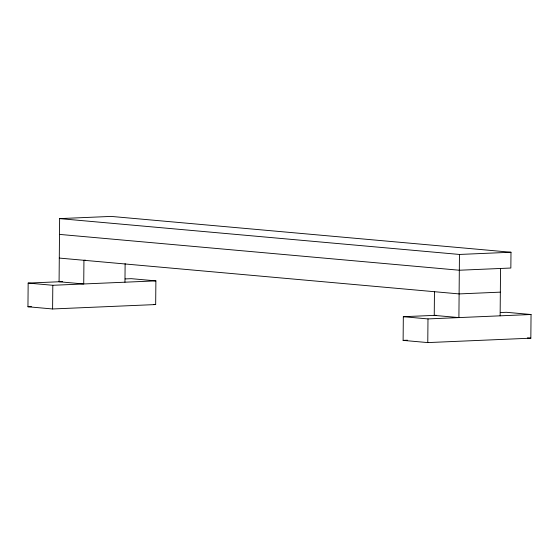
<?xml version="1.0" encoding="UTF-8"?>
<svg xmlns="http://www.w3.org/2000/svg" width="559" height="559" viewBox="0 0 559 559"><rect width="100%" height="100%" fill="white"/><g stroke="black" fill="none" stroke-linecap="round" stroke-linejoin="round"><path stroke-width="0.84" d="M125.16 278.927L131.225 278.668L155.884 280.877L155.675 304.557L52.602 308.966L27.95 306.758L28.16 283.078L62.51 281.61M52.602 308.966L52.812 285.286L28.16 283.078M59.492 234.396L459.316 270.235L510.849 268.027L510.989 252.242L111.164 216.41L59.631 218.611L59.079 281.757L83.731 283.965L83.941 260.284L85.66 260.214M124.957 282.204L125.125 263.596M500.333 312.558L506.398 312.292L531.05 314.507L530.84 338.181L427.775 342.59L403.116 340.382L403.325 316.701L436.237 315.297M427.775 342.59L427.984 318.916L403.325 316.701M434.455 291.7L434.245 315.381L458.904 317.589L459.456 254.45L59.631 218.611M500.13 315.828L500.543 268.467M459.456 254.45L510.989 252.242M52.812 285.286L155.884 280.877M27.95 306.758L31.416 306.611M500.333 292.147L459.107 293.915L59.282 258.076M427.984 318.916L531.05 314.507M403.116 340.382L407.448 340.2M153.977 304.403L155.675 304.557M527.444 337.881L530.84 338.181"/></g></svg>
